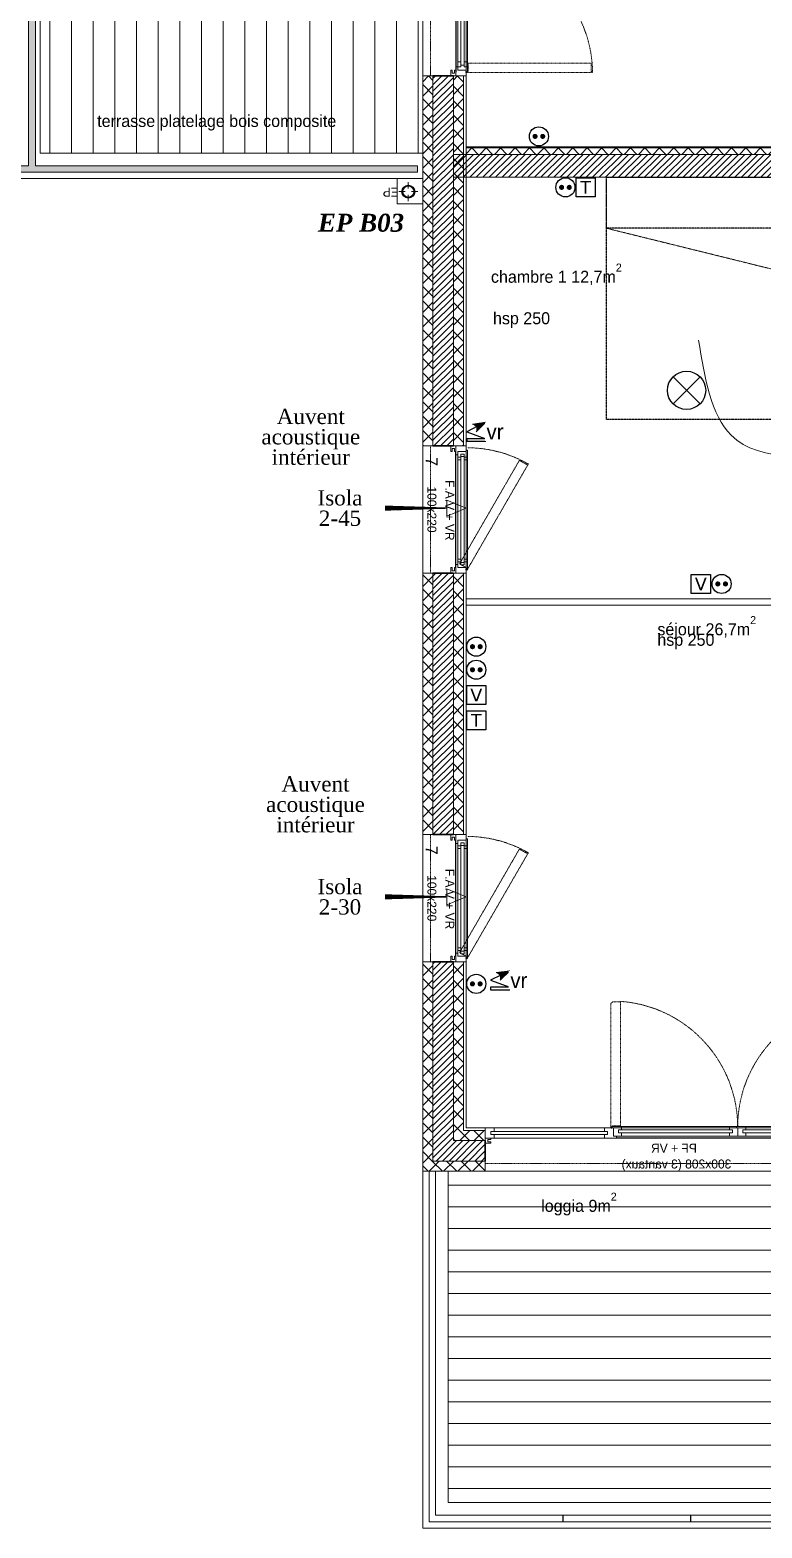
# Model space of a CAD drawing. Header units: centimetres. Extents: x 2191 to 12545, y -680 to 18662.
# Drawn here: x 7479 to 8053, y 7002 to 8177 of the extents above; entities that cross this region are included whole.
import ezdxf

# ---------------------------------------------------------------- set-up
doc = ezdxf.new("R2010")
doc.units = ezdxf.units.CM
for name, pattern in [('Style de ligne -11', [0.347222, 0.20828, -0.138942]), ('Style de ligne -12', [0.164042, 0.054681, -0.109361]), ('Style de ligne -13', [0.147638, 0.098425, -0.049213]), ('Style de ligne -14', [0.147638, 0.098425, -0.049213]), ('Style de ligne -17', [0.347222, 0.20828, -0.138942]), ('Style de ligne -18', [0.164042, 0.054681, -0.109361]), ('VW-01', [0.41656, 0.20828, -0.20828])]:
    doc.linetypes.add(name, pattern=pattern)
for name, color, linetype in [('B GÈnÈral_Hatch', 252, 'Continuous'), ('B Général', 252, 'Continuous'), ('C ANNOTATIONS-prestations', 252, 'Continuous'), ('C ANNOTATIONS-texte', 252, 'Continuous'), ('D SURFACES-shab', 252, 'Continuous'), ('Général', 252, 'Continuous'), ('prlm-EAU-EPEXT', 145, 'Continuous'), ('prlm-VMC', 93, 'Continuous')]:
    doc.layers.add(name, color=color, linetype=linetype)
doc.layers.add('prlm-ELEC-CFA', color=1, linetype='Continuous', lineweight=25)
doc.layers.add('prlm-ELEC-CFO', color=1, linetype='Continuous', lineweight=25)
doc.styles.add('Eurostile', font='Eurosti.TTF')
doc.styles.add('Eurostile (bold)', font='Eurostib.TTF')
doc.styles.add('prlm-eau-ep', font='timesbi.ttf', dxfattribs={"height": 18})
doc.styles.add('prlm-elec-cfo', font='comic.ttf', dxfattribs={"height": 12})
doc.styles.add('prlm-vmc', font='pala.ttf', dxfattribs={"height": 14})
doc.styles.get("Standard").update_dxf_attribs({"font": 'isocp.shx', "height": 15})
doc.styles.add('Times New Roman (bold italic)', font='timesbi.ttf')
pattern_1 = [(45, (-631.1073, 4809.0284), (2.4253472, -2.6458333), [])]
pattern_2 = [(315, (-631.107, 4809.0284), (5.656854, 5.656854), []), (45, (-631.107, 4809.0284), (5.656854, -5.656854), [])]

# ---------------------------------------------------------------- blocks, each defined once
blk = doc.blocks.new('PF 300.208 + VR (3 vantaux)')
at = {"layer": 'B Général', "color": 7, "linetype": 'Continuous', "lineweight": 13}
for p, q in [((-150, 7), (-150, 17)), ((150, 7), (150, 17))]:
    blk.add_line(p, q, dxfattribs=at)
at = {"layer": 'B Général', "color": 7, "linetype": 'Continuous', "lineweight": 35}
for p, q in [((-150, 7), (-150, -9)), ((150, 7), (150, -9))]:
    blk.add_line(p, q, dxfattribs=at)
at = {"layer": 'B Général'}
blk.add_line((-143, 9), (47, 9), dxfattribs=at)
at = {"layer": 'B Général', "color": 7, "linetype": 'Style de ligne -13', "lineweight": 5, "flags": 128}
for points in [[(-147.5, 117), (-146.5, 117), (-146.5, 116), (-140, 116), (-140, 18.5), (-146.5, 18.5), (-146.5, 17.5), (-147.5, 17.5)], [(51.5, 115), (50.5, 115), (50.5, 116), (44, 116), (44, 18.5), (50.5, 18.5), (50.5, 17.5), (51.5, 17.5)]]:
    blk.add_lwpolyline(points, close=True, dxfattribs=at)
at = {"layer": 'B Général', "lineweight": 5, "flags": 128}
for points in [[(-143, 10.5), (-143, 9), (-150, 9), (-150, 17), (-145.5, 17), (-145.5, 10.5)], [(-54.5, 18), (-139, 18), (-139, 15.5), (-54.5, 15.5)], [(-54.5, 13), (-139, 13), (-139, 10.5), (-54.5, 10.5)], [(-41.5, 18), (43, 18), (43, 15.5), (-41.5, 15.5)], [(-41.5, 13), (43, 13), (43, 10.5), (-41.5, 10.5)], [(56.5, 17), (56.5, 14.2), (54, 14.2), (54, 11.8), (56.5, 11.8), (56.5, 9), (47, 9), (47, 10.5), (49.5, 10.5), (49.5, 17)], [(145.5, 14.2), (54, 14.2), (54, 11.8), (145.5, 11.8)], [(143, 17), (56.5, 17), (56.5, 14.2), (143, 14.2)], [(145.5, 14.2), (143, 14.2), (143, 17), (150, 17), (150, 9), (143, 9), (143, 11.8), (145.5, 11.8)], [(-150, 9), (-150, 5), (-145.5, 5), (-145.5, 6), (-148, 6), (-148, 8), (-145.5, 8), (-145.5, 9)], [(143, 11.8), (56.5, 11.8), (56.5, 9), (143, 9)], [(150, 9), (150, 5), (145.5, 5), (145.5, 6), (148, 6), (148, 8), (145.5, 8), (145.5, 9)]]:
    blk.add_lwpolyline(points, close=True, dxfattribs=at)
at = {"layer": 'B Général', "color": 7, "linetype": 'Continuous', "lineweight": 5, "flags": 128}
for points in [[(-139, 15.5), (-141.5, 15.5), (-141.5, 13), (-139, 13), (-139, 10.5), (-145.5, 10.5), (-145.5, 17), (-146.5, 17), (-146.5, 18), (-139, 18)], [(-54.5, 15.5), (-52, 15.5), (-52, 13), (-54.5, 13), (-54.5, 10.5), (-48, 10.5), (-48, 17), (-47, 17), (-47, 18), (-54.5, 18)], [(-41.5, 15.5), (-44, 15.5), (-44, 13), (-41.5, 13), (-41.5, 10.5), (-48, 10.5), (-48, 17), (-47, 17), (-47, 18), (-41.5, 18)], [(43, 15.5), (45.5, 15.5), (45.5, 13), (43, 13), (43, 10.5), (49.5, 10.5), (49.5, 17), (50.5, 17), (50.5, 18), (43, 18)]]:
    blk.add_lwpolyline(points, close=True, dxfattribs=at)
at = {"layer": 'B Général', "color": 7, "linetype": 'Style de ligne -11', "lineweight": 5, "flags": 128}
blk.add_lwpolyline([(-150, 9), (150, 9), (150, -11), (-150, -11)], close=True, dxfattribs=at)
at = {"layer": 'B Général', "lineweight": 13, "flags": 128}
blk.add_lwpolyline([(150, -9), (150, -17), (-150, -17), (-150, -9)], dxfattribs=at)
at = {"layer": 'B Général'}
for centre in [(-147, 17.5), (51, 17.5)]:
    blk.add_circle(centre, 0.5, dxfattribs=at)
at = {"layer": 'B Général', "color": 7, "linetype": 'Style de ligne -12', "lineweight": 5}
for centre, start, end in [((-147, 17.5), 0.2938, 90.2879), ((51, 17.5), 94.0649, 179.7062)]:
    blk.add_arc(centre, 99, start, end, dxfattribs=at)
at = {"layer": 'B Général', "insert": (2, 4.6), "char_height": 7.06, "attachment_point": 2, "rotation": 360, "line_spacing_factor": 0.894142, "style": 'Eurostile'}
blk.add_mtext('PF + VR', dxfattribs=at)
at = {"layer": 'C ANNOTATIONS-prestations', "rotation": 360, "line_spacing_factor": 0.894142}
for s, insert, char_height, attachment_point, style in [('6', (-141.1, -4.8), 9.41, 1, 'Eurostile (bold)'), ('300x208 (3 vantaux) ', (0, -7.8), 7.059, 2, 'Eurostile')]:
    blk.add_mtext(s, dxfattribs=dict(at, insert=insert, char_height=char_height, attachment_point=attachment_point, style=style))
blk = doc.blocks.new('F 100x220 (all. vitrée fixe) + VR')
at = {"layer": 'B Général', "color": 7, "linetype": 'Continuous', "lineweight": 35}
for p, q in [((-50, 7), (-50, -9)), ((50, 7), (50, -9))]:
    blk.add_line(p, q, dxfattribs=at)
at = {"layer": 'B Général'}
blk.add_line((45, 9), (-45, 9), dxfattribs=at)
at = {"layer": 'B Général', "color": 7, "linetype": 'Style de ligne -14', "lineweight": 5, "flags": 128}
blk.add_lwpolyline([(-35.7, 65.8), (-36.2, 65), (-35.3, 64.5), (-38.6, 58.8), (42.6, 11.9), (45.9, 17.6), (46.8, 17.1), (47.2, 17.9)], close=True, dxfattribs=at)
at = {"layer": 'B Général', "lineweight": 5, "flags": 128}
for points in [[(-43, 10.5), (-43, 9), (-50, 9), (-50, 17), (-45.5, 17), (-45.5, 10.5)], [(-43.5, 15.5), (43.5, 15.5), (43.5, 13), (-43.5, 13)], [(-41, 18), (41, 18), (41, 15.5), (-41, 15.5)], [(-41, 13), (41, 13), (41, 10.5), (-41, 10.5)], [(43, 10.5), (43, 9), (50, 9), (50, 17), (45.5, 17), (45.5, 10.5)], [(-50, 9), (-50, 5), (-45.5, 5), (-45.5, 6), (-48, 6), (-48, 8), (-45.5, 8), (-45.5, 9)], [(50, 9), (50, 5), (45.5, 5), (45.5, 6), (48, 6), (48, 8), (45.5, 8), (45.5, 9)]]:
    blk.add_lwpolyline(points, close=True, dxfattribs=at)
at = {"layer": 'B Général', "color": 7, "linetype": 'Continuous', "lineweight": 5, "flags": 128}
for points in [[(-39, 15.5), (-41.5, 15.5), (-41.5, 13), (-39, 13), (-39, 10.5), (-45.5, 10.5), (-45.5, 17), (-46.5, 17), (-46.5, 18), (-39, 18)], [(39, 15.5), (41.5, 15.5), (41.5, 13), (39, 13), (39, 10.5), (45.5, 10.5), (45.5, 17), (46.5, 17), (46.5, 18), (39, 18)]]:
    blk.add_lwpolyline(points, close=True, dxfattribs=at)
at = {"layer": 'B Général', "color": 7, "linetype": 'Style de ligne -17', "lineweight": 5, "flags": 128}
blk.add_lwpolyline([(-50, 9), (50, 9), (50, -11), (-50, -11)], close=True, dxfattribs=at)
at = {"layer": 'B Général', "lineweight": 13, "flags": 128}
blk.add_lwpolyline([(-50, -9), (-50, -17), (50, -17), (50, -9)], dxfattribs=at)
at = {"layer": 'B Général'}
blk.add_circle((47, 17.5), 0.5, dxfattribs=at)
at = {"layer": 'B Général', "color": 7, "linetype": 'Style de ligne -18', "lineweight": 5}
blk.add_arc((49, 17.5), 97.5, 150.2938, 179.7062, dxfattribs=at)
at = {"layer": 'B Général', "color": 7, "insert": (-23.1, 7.7), "char_height": 7.06, "attachment_point": 1, "line_spacing_factor": 0.894142, "style": 'Eurostile'}
blk.add_mtext('F.A.V + VR', dxfattribs=at)
at = {"layer": 'C ANNOTATIONS-prestations', "insert": (-41.1, -5.2), "char_height": 9.41, "attachment_point": 1, "rotation": 360, "line_spacing_factor": 0.894142, "style": 'Eurostile (bold)'}
blk.add_mtext('7', dxfattribs=at)
at = {"layer": 'C ANNOTATIONS-prestations', "insert": (0, -6.3), "char_height": 7.06, "width": 100, "attachment_point": 2, "rotation": 360, "line_spacing_factor": 0.894142, "style": 'Eurostile'}
blk.add_mtext('100x220', dxfattribs=at)
blk = doc.blocks.new('PF 200.208 + VR')
at = {"layer": 'B Général', "color": 7, "linetype": 'Continuous', "lineweight": 13}
for p, q in [((-100, 7), (-100, 17)), ((100, 7), (100, 17))]:
    blk.add_line(p, q, dxfattribs=at)
at = {"layer": 'B Général', "color": 7, "linetype": 'Continuous', "lineweight": 35}
for p, q in [((-100, 7), (-100, -9)), ((100, 7), (100, -9))]:
    blk.add_line(p, q, dxfattribs=at)
at = {"layer": 'B Général'}
blk.add_line((-93, 9), (97, 9), dxfattribs=at)
at = {"layer": 'B Général', "color": 7, "linetype": 'Style de ligne -13', "lineweight": 5, "flags": 128}
for points in [[(-97.5, 116.1), (-96.5, 116.1), (-96.5, 115.1), (-90, 115.1), (-90, 18.5), (-96.5, 18.5), (-96.5, 17.5), (-97.5, 17.5)], [(97.5, 116.1), (96.5, 116.1), (96.5, 115.1), (90, 115.1), (90, 18.5), (96.5, 18.5), (96.5, 17.5), (97.5, 17.5)]]:
    blk.add_lwpolyline(points, close=True, dxfattribs=at)
at = {"layer": 'B Général', "lineweight": 5, "flags": 128}
for points in [[(-93, 10.5), (-93, 9), (-100, 9), (-100, 17), (-95.5, 17), (-95.5, 10.5)], [(-4.5, 18), (-89, 18), (-89, 15.5), (-4.5, 15.5)], [(-4.5, 13), (-89, 13), (-89, 10.5), (-4.5, 10.5)], [(6.5, 18), (93, 18), (93, 15.5), (6.5, 15.5)], [(6.5, 13), (93, 13), (93, 10.5), (6.5, 10.5)], [(93, 10.5), (93, 9), (100, 9), (100, 17), (95.5, 17), (95.5, 10.5)], [(-100, 9), (-100, 5), (-95.5, 5), (-95.5, 6), (-98, 6), (-98, 8), (-95.5, 8), (-95.5, 9)], [(100, 9), (100, 5), (95.5, 5), (95.5, 6), (98, 6), (98, 8), (95.5, 8), (95.5, 9)]]:
    blk.add_lwpolyline(points, close=True, dxfattribs=at)
at = {"layer": 'B Général', "color": 7, "linetype": 'Continuous', "lineweight": 5, "flags": 128}
for points in [[(-89, 15.5), (-91.5, 15.5), (-91.5, 13), (-89, 13), (-89, 10.5), (-95.5, 10.5), (-95.5, 17), (-96.5, 17), (-96.5, 18), (-89, 18)], [(-6.5, 15.5), (-4, 15.5), (-4, 13), (-6.5, 13), (-6.5, 10.5), (0, 10.5), (0, 17), (1, 17), (1, 18), (-6.5, 18)], [(6.5, 15.5), (4, 15.5), (4, 13), (6.5, 13), (6.5, 10.5), (0, 10.5), (0, 17), (1, 17), (1, 18), (6.5, 18)], [(89, 15.5), (91.5, 15.5), (91.5, 13), (89, 13), (89, 10.5), (95.5, 10.5), (95.5, 17), (96.5, 17), (96.5, 18), (89, 18)]]:
    blk.add_lwpolyline(points, close=True, dxfattribs=at)
at = {"layer": 'B Général', "color": 7, "linetype": 'Style de ligne -11', "lineweight": 5, "flags": 128}
blk.add_lwpolyline([(-100, 9), (100, 9), (100, -11), (-100, -11)], close=True, dxfattribs=at)
at = {"layer": 'B Général', "lineweight": 13, "flags": 128}
blk.add_lwpolyline([(100, -9), (100, -17), (-100, -17), (-100, -9)], dxfattribs=at)
at = {"layer": 'B Général'}
for centre in [(-97, 17.5), (97, 17.5)]:
    blk.add_circle(centre, 0.5, dxfattribs=at)
at = {"layer": 'B Général', "color": 7, "linetype": 'Style de ligne -12', "lineweight": 5}
for centre, start, end in [((-98.5, 17.8), 359.5523, 89.0018), ((98.5, 17.8), 90.9982, 180.4485)]:
    blk.add_arc(centre, 98.4, start, end, dxfattribs=at)
at = {"layer": 'B Général', "insert": (0, 3.2), "char_height": 7.06, "attachment_point": 2, "rotation": 360, "line_spacing_factor": 0.894142, "style": 'Eurostile'}
blk.add_mtext('PF + VR', dxfattribs=at)
at = {"layer": 'C ANNOTATIONS-prestations', "rotation": 360, "line_spacing_factor": 0.894142}
for s, insert, char_height, attachment_point, style in [('5', (-91.1, -4.8), 9.41, 1, 'Eurostile (bold)'), ('\\P200x208 (2 vantaux) ', (0, 3.2), 7.059, 2, 'Eurostile')]:
    blk.add_mtext(s, dxfattribs=dict(at, insert=insert, char_height=char_height, attachment_point=attachment_point, style=style))
blk = doc.blocks.new('EP')
at = {"layer": 'B GÈnÈral_Hatch', "linetype": 'Continuous', "lineweight": 0}
h = blk.add_hatch(color=7, dxfattribs=at)
edge = h.paths.add_edge_path()
edge.add_arc((0, 0), 5, 0, 180, ccw=False)
edge.add_arc((0, 0), 5, 180, 360, ccw=False)
edge = h.paths.add_edge_path()
edge.add_arc((0, 0), 4.33, 0, 180, ccw=False)
edge.add_arc((0, 0), 4.33, 180, 360, ccw=False)
at = {"layer": 'B Général', "color": 7, "linetype": 'Continuous', "lineweight": 5}
for p, q in [((-7.5, 0), (-2.5, 0)), ((0, 7.5), (0, 2.5)), ((7.5, 0), (2.5, 0)), ((0, -7.5), (0, -2.5))]:
    blk.add_line(p, q, dxfattribs=at)
at = {"layer": 'B Général', "color": 7, "linetype": 'Continuous', "lineweight": 5, "flags": 128}
for points in [[(-5, 0, -1), (5, 0, -1)], [(-4.3, 0, -1), (4.3, 0, -1)]]:
    blk.add_lwpolyline(points, format="xyb", close=True, dxfattribs=at)
at = {"layer": 'C ANNOTATIONS-prestations', "insert": (7.5, 4), "char_height": 7.06, "attachment_point": 1, "line_spacing_factor": 0.894142, "style": 'Eurostile'}
blk.add_mtext('EP', dxfattribs=at)
blk = doc.blocks.new('xi.epext')
at = {"layer": 'prlm-EAU-EPEXT', "color": 0, "linetype": 'ByBlock', "lineweight": -2}
blk.add_circle((0, 0), 5, dxfattribs=at)
blk = doc.blocks.new('Groupe-163-1')
at = {"layer": 'prlm-EAU-EPEXT'}
blk.add_blockref('xi.epext', (8407.2, 3241.1), dxfattribs=at)
at = {"layer": 'prlm-EAU-EPEXT', "insert": (8336.3, 3223.7), "char_height": 13.99, "width": 86.195, "attachment_point": 1, "line_spacing_factor": 1.004802, "style": 'Times New Roman (bold italic)'}
blk.add_mtext('EP B03', dxfattribs=at)
blk = doc.blocks.new('xi.EA')
at = {"layer": 'prlm-VMC', "color": 0, "linetype": 'ByBlock', "lineweight": 5, "flags": 128}
blk.add_lwpolyline([(-6.2, -15), (6.2, -15), (0, 0)], close=True, dxfattribs=at)
at = {"layer": 'prlm-VMC', "color": 0, "linetype": 'ByBlock', "lineweight": -2, "flags": 128}
blk.add_lwpolyline([(0, -15, 1, 4, 0), (0, -63.6, 1, 1, 0)], format="xyseb", dxfattribs=at)
at = {"layer": 'prlm-VMC', "color": 0, "linetype": 'ByBlock', "lineweight": 5}
blk.add_solid([(0, 0), (6.2, -15), (-6.2, -15), (0, 0)], dxfattribs=at)
blk = doc.blocks.new('xi.PTCE')
at = {"layer": 'prlm-ELEC-CFO', "color": 0}
for points in [[(-10.6, 10.6), (10.6, -10.6)], [(10.6, 10.6), (-10.6, -10.6)]]:
    blk.add_lwpolyline(points, dxfattribs=at)
at = {"layer": 'prlm-ELEC-CFO', "color": 0, "linetype": 'ByBlock'}
blk.add_circle((0, 0), 15, dxfattribs=at)
blk = doc.blocks.new('xi.PC')
at = {"color": 0, "lineweight": 5}
blk.add_wipeout([(-7.5, -7.5), (7.5, -7.5), (7.5, 7.5), (-7.5, 7.5)], dxfattribs=at).dxf.layer = 'prlm-ELEC-CFO'
at = {"layer": 'prlm-ELEC-CFO', "color": 0, "linetype": 'ByBlock', "lineweight": 5, "const_width": 2}
for points in [[(-4, 0, 1), (-2, 0, 1)], [(2, 0, 1), (4, 0, 1)]]:
    blk.add_lwpolyline(points, format="xyb", close=True, dxfattribs=at)
at = {"layer": 'prlm-ELEC-CFO', "color": 0, "linetype": 'ByBlock', "lineweight": -2}
blk.add_circle((0, 0), 7.5, dxfattribs=at)
blk = doc.blocks.new('xi.TV')
at = {"layer": 'prlm-ELEC-CFA', "color": 0, "linetype": 'ByBlock', "lineweight": -2, "flags": 128}
blk.add_lwpolyline([(-7.5, 7.5), (7.5, 7.5), (7.5, -7.5), (-7.5, -7.5)], close=True, dxfattribs=at)
at = {"layer": 'prlm-ELEC-CFA', "color": 0, "linetype": 'ByBlock', "insert": (0, 0), "char_height": 10, "width": 11.36, "attachment_point": 5}
blk.add_mtext('{\\fVerdana|b0|i0|c0|p34;V}', dxfattribs=at)
blk = doc.blocks.new('xi.TEL')
at = {"layer": 'prlm-ELEC-CFA', "color": 0, "linetype": 'ByBlock', "lineweight": -2, "flags": 128}
blk.add_lwpolyline([(-7.5, 7.5), (7.5, 7.5), (7.5, -7.5), (-7.5, -7.5)], close=True, dxfattribs=at)
at = {"layer": 'prlm-ELEC-CFA', "color": 0, "linetype": 'ByBlock', "insert": (0, 0), "char_height": 10, "width": 11.36, "attachment_point": 5}
blk.add_mtext('{\\fVerdana|b0|i0|c0|p34;T}', dxfattribs=at)
blk = doc.blocks.new('xi.VR')
at = {"layer": 'prlm-ELEC-CFO', "lineweight": 5}
blk.add_hatch(color=0, dxfattribs=at).paths.add_polyline_path([(-3, 6), (-0.1, 3.7), (0, 0), (7.5, 7.5)])
at = {"layer": 'prlm-ELEC-CFO', "color": 0}
for points in [[(1, 4.2), (-7.5, 0), (7.5, -5.5), (-7.5, -5.5), (-7.5, -7.5), (7.5, -7.5)], [(-3, 6), (7.5, 7.5), (0, 0)]]:
    blk.add_lwpolyline(points, dxfattribs=at)
blk = doc.blocks.new('Groupe-127-1')
at = {"layer": 'B Général', "color": 7, "linetype": 'VW-01', "lineweight": 5}
blk.add_line((70, -115), (-70, -80.4), dxfattribs=at)
at = {"layer": 'B Général', "linetype": 'VW-01', "flags": 128}
for points in [[(-70, 35), (70, 35), (70, -155), (-70, -155)], [(-70, -115), (70, -115), (70, -155), (-70, -155)]]:
    blk.add_lwpolyline(points, close=True, dxfattribs=at)

msp = doc.modelspace()

# ---------------------------------------------------------------- hatches: boundary and pattern name
at = {"layer": 'B GÈnÈral_Hatch', "linetype": 'Continuous', "lineweight": 0, "true_color": 0xaaaaaa}
msp.add_hatch(color=253, dxfattribs=at).paths.add_polyline_path([(7787.4, 8885), (7787.4, 8880), (7483.6, 8880), (7483.6, 8070.4), (7783.4, 8070.4), (7783.4, 8065.4), (6999.4, 8065.4), (6999.4, 8070.4), (7478.2, 8070.4), (7478.2, 9708.9), (7089.4, 9708.9), (7089.4, 9713.9), (7787.4, 9713.9), (7787.4, 9708.9), (7483.6, 9708.9), (7483.6, 8885)])
at = {"layer": 'B GÈnÈral_Hatch', "linetype": 'Continuous', "lineweight": 5, "true_color": 0x444444}
h = msp.add_hatch(dxfattribs=at)
h.set_pattern_fill('H_BARDAGE V 150', color=250, style=0, pattern_type=2)
h.set_pattern_definition([(90, (-631.107, 4809.028), (17, 0), [])])
h.paths.add_polyline_path([(7487.4, 8873.5), (7787.4, 8873.5), (7787.4, 8080.4), (7487.4, 8080.4)])
at = {"layer": 'B GÈnÈral_Hatch', "linetype": 'Continuous', "lineweight": 5, "true_color": 0x808080}
h = msp.add_hatch(dxfattribs=at)
h.set_pattern_fill('02_ISOLANT', color=8, angle=-90, style=0, pattern_type=2)
h.set_pattern_definition(pattern_2)
h.paths.add_polyline_path([(7795.4, 8141), (7787.4, 8141), (7787.4, 7850.7), (7795.4, 7850.7)])
at = {"layer": 'B GÈnÈral_Hatch', "linetype": 'Continuous', "lineweight": 5}
h = msp.add_hatch(dxfattribs=at)
h.set_pattern_fill('50_BETON', style=0, pattern_type=2)
h.set_pattern_definition(pattern_1)
h.paths.add_polyline_path([(7811.4, 8141), (7795.4, 8141), (7795.4, 7850.7), (7811.4, 7850.7)])
at = {"layer": 'B GÈnÈral_Hatch', "linetype": 'Continuous', "lineweight": 5, "true_color": 0x808080}
h = msp.add_hatch(dxfattribs=at)
h.set_pattern_fill('02_ISOLANT', color=8, angle=-90, style=0, pattern_type=2)
h.set_pattern_definition(pattern_2)
h.paths.add_polyline_path([(7819.4, 8141), (7811.4, 8141), (7811.4, 7850.7), (7819.4, 7850.7)])
at = {"layer": 'B GÈnÈral_Hatch', "linetype": 'Continuous', "lineweight": 5}
h = msp.add_hatch(dxfattribs=at)
h.set_pattern_fill('50_BETON', style=0, pattern_type=2)
h.set_pattern_definition(pattern_1)
h.paths.add_polyline_path([(8411.7, 8061.4), (8411.7, 8079.4), (7811.4, 8079.4), (7811.4, 8061.4)])
at = {"layer": 'B GÈnÈral_Hatch', "linetype": 'Continuous', "lineweight": 5, "true_color": 0x808080}
h = msp.add_hatch(dxfattribs=at)
h.set_pattern_fill('02_ISOLANT', color=8, style=0, pattern_type=2)
h.set_pattern_definition([(45, (-631.107, 4809.0284), (-5.656854, 5.656854), []), (135, (-631.107, 4809.0284), (5.656854, 5.656854), [])])
h.paths.add_polyline_path([(7821.4, 8084.4), (7821.4, 8079.4), (8345.7, 8079.4), (8345.7, 8084.4)])
h = msp.add_hatch(dxfattribs=at)
h.set_pattern_fill('02_ISOLANT', color=8, angle=-90, style=0, pattern_type=2)
h.set_pattern_definition(pattern_2)
h.paths.add_polyline_path([(7795.4, 7750.7), (7787.4, 7750.7), (7787.4, 7545.7), (7795.4, 7545.7)])
at = {"layer": 'B GÈnÈral_Hatch', "linetype": 'Continuous', "lineweight": 5}
h = msp.add_hatch(dxfattribs=at)
h.set_pattern_fill('50_BETON', style=0, pattern_type=2)
h.set_pattern_definition(pattern_1)
h.paths.add_polyline_path([(7811.4, 7750.7), (7795.4, 7750.7), (7795.4, 7545.7), (7811.4, 7545.7)])
at = {"layer": 'B GÈnÈral_Hatch', "linetype": 'Continuous', "lineweight": 5, "true_color": 0x808080}
h = msp.add_hatch(dxfattribs=at)
h.set_pattern_fill('02_ISOLANT', color=8, angle=-90, style=0, pattern_type=2)
h.set_pattern_definition(pattern_2)
h.paths.add_polyline_path([(7819.4, 7750.7), (7811.4, 7750.7), (7811.4, 7545.7), (7819.4, 7545.7)])
h = msp.add_hatch(dxfattribs=at)
h.set_pattern_fill('02_ISOLANT', color=8, angle=-90, style=0, pattern_type=2)
h.set_pattern_definition(pattern_2)
h.paths.add_polyline_path([(7795.4, 7445.7), (7787.4, 7445.7), (7787.4, 7281.5), (7795.4, 7289.5)])
at = {"layer": 'B GÈnÈral_Hatch', "linetype": 'Continuous', "lineweight": 5}
h = msp.add_hatch(dxfattribs=at)
h.set_pattern_fill('50_BETON', style=0, pattern_type=2)
h.set_pattern_definition(pattern_1)
h.paths.add_polyline_path([(7811.4, 7445.7), (7795.4, 7445.7), (7795.4, 7289.5), (7811.4, 7305.5)])
at = {"layer": 'B GÈnÈral_Hatch', "linetype": 'Continuous', "lineweight": 5, "true_color": 0x808080}
h = msp.add_hatch(dxfattribs=at)
h.set_pattern_fill('02_ISOLANT', color=8, angle=-90, style=0, pattern_type=2)
h.set_pattern_definition(pattern_2)
h.paths.add_polyline_path([(7819.4, 7445.7), (7811.4, 7445.7), (7811.4, 7305.5), (7819.4, 7313.5)])
h = msp.add_hatch(dxfattribs=at)
h.set_pattern_fill('02_ISOLANT', color=8, style=0, pattern_type=2)
h.set_pattern_definition([(45, (-631.107, 4809.0284), (-5.656854, 5.656854), []), (135, (-631.107, 4809.0284), (5.656854, 5.656854), [])])
h.paths.add_polyline_path([(7819.4, 7313.5), (7811.4, 7305.5), (7836.4, 7305.5), (7836.4, 7313.5)])
at = {"layer": 'B GÈnÈral_Hatch', "linetype": 'Continuous', "lineweight": 5}
h = msp.add_hatch(dxfattribs=at)
h.set_pattern_fill('50_BETON', style=0, pattern_type=2)
h.set_pattern_definition(pattern_1)
h.paths.add_polyline_path([(7811.4, 7305.5), (7795.4, 7289.5), (7836.4, 7289.5), (7836.4, 7305.5)])
at = {"layer": 'B GÈnÈral_Hatch', "linetype": 'Continuous', "lineweight": 5, "true_color": 0x808080}
h = msp.add_hatch(dxfattribs=at)
h.set_pattern_fill('02_ISOLANT', color=8, style=0, pattern_type=2)
h.set_pattern_definition([(45, (-631.107, 4809.0284), (-5.656854, 5.656854), []), (135, (-631.107, 4809.0284), (5.656854, 5.656854), [])])
h.paths.add_polyline_path([(7795.4, 7289.5), (7787.4, 7281.5), (7836.4, 7281.5), (7836.4, 7289.5)])
at = {"layer": 'B GÈnÈral_Hatch', "linetype": 'Continuous', "lineweight": 5, "true_color": 0x444444}
h = msp.add_hatch(dxfattribs=at)
h.set_pattern_fill('H_BARDAGE V 150', color=250, angle=90, style=0, pattern_type=2)
h.set_pattern_definition([(180, (7979.033, 7151.52), (1e-15, 17), [])])
h.paths.add_polyline_path([(8150.7, 7281.5), (7807.4, 7281.5), (7807.4, 7021.5), (8150.7, 7021.5)])

# ---------------------------------------------------------------- linework, layer by layer
at = {"layer": 'B Général', "color": 7, "linetype": 'Continuous', "lineweight": 5}
for p, q in [((7787.4, 8141), (7787.4, 7850.7)), ((7795.4, 8141), (7795.4, 7850.7)), ((7811.4, 8141), (7811.4, 7850.7)), ((7819.4, 8141), (7819.4, 7850.7)), ((7819.4, 8141), (7819.4, 7850.7)), ((7821.4, 8141), (7821.4, 7850.7)), ((7821.4, 8085.4), (8345.7, 8085.4)), ((7821.4, 8084.4), (8345.7, 8084.4)), ((7821.4, 8079.4), (8411.7, 8079.4)), ((7821.4, 8079.4), (8345.7, 8079.4)), ((7821.4, 8061.4), (8411.7, 8061.4)), ((7787.4, 7750.7), (7787.4, 7545.7)), ((7795.4, 7750.7), (7795.4, 7545.7)), ((7811.4, 7750.7), (7811.4, 7545.7)), ((7819.4, 7750.7), (7819.4, 7545.7)), ((7819.4, 7750.7), (7819.4, 7545.7)), ((7821.4, 7750.7), (7821.4, 7545.7)), ((7821.4, 7730.7), (8170.5, 7730.7)), ((7821.4, 7725.7), (8230.7, 7725.7)), ((7787.4, 7445.7), (7787.4, 7281.5)), ((7795.4, 7445.7), (7795.4, 7289.5)), ((7811.4, 7445.7), (7811.4, 7305.5)), ((7819.4, 7445.7), (7819.4, 7313.5)), ((7819.4, 7445.7), (7819.4, 7313.5)), ((7821.4, 7445.7), (7821.4, 7315.5)), ((7819.4, 7313.5), (7836.4, 7313.5)), ((7819.4, 7313.5), (7836.4, 7313.5)), ((7821.4, 7315.5), (7836.4, 7315.5)), ((7811.4, 7305.5), (7836.4, 7305.5)), ((7795.4, 7289.5), (7836.4, 7289.5)), ((7787.4, 7281.5), (7836.4, 7281.5))]:
    msp.add_line(p, q, dxfattribs=at)
at = {"layer": 'B Général', "color": 7, "linetype": 'Continuous', "lineweight": 13}
for p, q in [((7787.4, 8141), (7787.4, 7850.7)), ((7787.4, 8141), (7821.4, 8141)), ((7821.4, 8141), (7821.4, 8079.4)), ((7821.4, 8085.4), (8345.7, 8085.4)), ((7821.4, 8079.4), (8345.7, 8079.4)), ((7821.4, 8061.4), (7821.4, 7850.7)), ((7787.4, 7850.7), (7821.4, 7850.7)), ((7787.4, 7750.7), (7787.4, 7545.7)), ((7787.4, 7750.7), (7821.4, 7750.7)), ((7821.4, 7750.7), (7821.4, 7545.7)), ((7821.4, 7730.7), (8230.7, 7730.7)), ((7821.4, 7725.7), (8230.7, 7725.7)), ((7787.4, 7545.7), (7821.4, 7545.7)), ((7787.4, 7445.7), (7787.4, 7281.5)), ((7787.4, 7445.7), (7821.4, 7445.7)), ((7821.4, 7445.7), (7821.4, 7315.5)), ((7821.4, 7315.5), (7836.4, 7315.5)), ((7836.4, 7281.5), (7836.4, 7315.5)), ((7787.4, 7281.5), (7836.4, 7281.5))]:
    msp.add_line(p, q, dxfattribs=at)
at = {"layer": 'B Général', "color": 7, "linetype": 'Continuous', "lineweight": 18}
for p, q in [((7795.4, 8141), (7795.4, 7850.7)), ((7811.4, 8141), (7811.4, 7850.7)), ((7821.4, 8079.4), (7811.4, 8079.4)), ((7821.4, 8079.4), (8411.7, 8079.4)), ((7811.4, 8061.4), (7821.4, 8061.4)), ((7821.4, 8061.4), (8411.7, 8061.4)), ((7795.4, 7750.7), (7795.4, 7545.7)), ((7811.4, 7750.7), (7811.4, 7545.7)), ((7795.4, 7445.7), (7795.4, 7289.5)), ((7811.4, 7445.7), (7811.4, 7305.5)), ((7811.4, 7305.5), (7836.4, 7305.5)), ((7795.4, 7289.5), (7836.4, 7289.5))]:
    msp.add_line(p, q, dxfattribs=at)
at = {"layer": 'B Général'}
for p, q in [((7897.4, 7011.5), (7897.4, 7006.5)), ((7997.4, 7011.5), (7997.4, 7006.5))]:
    msp.add_line(p, q, dxfattribs=at)
at = {"layer": 'B Général', "color": 7, "linetype": 'Continuous', "lineweight": 5, "flags": 128}
for points in [[(7787.4, 8060.5), (6999.4, 8060.5), (6999.4, 8080.4), (7471.4, 8080.4), (7471.4, 9702.4), (7091.4, 9702.4), (7091.4, 9718.4), (7787.4, 9718.4), (7787.4, 9702.4), (7487.4, 9702.4), (7487.4, 8080.4), (7787.4, 8080.4)], [(7787.4, 8885), (7787.4, 8880), (7483.6, 8880), (7483.6, 8070.4), (7783.4, 8070.4), (7783.4, 8065.4), (6999.4, 8065.4), (6999.4, 8070.4), (7478.2, 8070.4), (7478.2, 9708.9), (7089.4, 9708.9), (7089.4, 9713.9), (7787.4, 9713.9), (7787.4, 9708.9), (7483.6, 9708.9), (7483.6, 8885)], [(7487.4, 8873.5), (7787.4, 8873.5), (7787.4, 8080.4), (7487.4, 8080.4)], [(7767.4, 8060.5), (7787.4, 8060.5), (7787.4, 8040.5), (7767.4, 8040.5)], [(8150.7, 7281.5), (7787.4, 7281.5), (7787.4, 7001.5), (8137.2, 7001.5), (8137.2, 7025.5), (8150.7, 7025.5)], [(7792.4, 7006.5), (8097.4, 7006.5), (8097.4, 7011.5), (7797.4, 7011.5), (7797.4, 7281.5), (7792.4, 7281.5)], [(8150.7, 7281.5), (7807.4, 7281.5), (7807.4, 7021.5), (8150.7, 7021.5)]]:
    msp.add_lwpolyline(points, close=True, dxfattribs=at)
at = {"layer": 'D SURFACES-shab', "color": 1, "lineweight": 18, "true_color": 0xff0000, "flags": 128}
msp.add_lwpolyline([(8186.7, 8558.5), (7821.4, 8558.5), (7821.4, 8085.4), (8345.7, 8085.4), (8345.7, 8145.4), (8405.7, 8145.4), (8405.7, 8328.9), (8344.7, 8328.9), (8344.7, 8358.9), (8186.7, 8358.9)], close=True, dxfattribs=at)
at = {"layer": 'D SURFACES-shab', "lineweight": 18, "flags": 128}
for points in [[(7821.4, 8061.4), (7821.4, 7730.7), (8170.5, 7730.7), (8170.5, 7931.4), (8261, 7931.4), (8261, 8061.4)], [(8328.7, 7354.2), (8328.7, 7725.7), (7821.4, 7725.7), (7821.4, 7315.5), (8184.7, 7315.5), (8184.7, 7035.5), (8400.7, 7035.5), (8400.7, 7284.2), (8335.7, 7284.2), (8335.7, 7349.2), (8274.7, 7349.2), (8274.7, 7354.2)]]:
    msp.add_lwpolyline(points, close=True, dxfattribs=at)
at = {"layer": 'prlm-ELEC-CFO', "lineweight": 13}
msp.add_spline([(8141, 7847.1), (8029.2, 7859), (8003.7, 7933.6)], degree=3, dxfattribs=at)

# ---------------------------------------------------------------- block references
at = {"layer": 'B Général', "color": 7}
for name, p, rotation in [('PF 200.208 + VR', (7804.4, 8241), 270), ('EP', (7776.1, 8050.2), 180), ('F 100x220 (all. vitrée fixe) + VR', (7804.4, 7800.7), 270), ('F 100x220 (all. vitrée fixe) + VR', (7804.4, 7495.7), 270)]:
    msp.add_blockref(name, p, dxfattribs=dict(at, rotation=rotation))
at = {"layer": 'B Général', "rotation": 180}
msp.add_blockref('Groupe-127-1', (8001.6, 7906.4), dxfattribs=at)
at = {"layer": 'B Général', "color": 7, "xscale": -1}
msp.add_blockref('PF 300.208 + VR (3 vantaux)', (7986.4, 7298.5), dxfattribs=at)
at = {"layer": 'Général', "color": 7}
msp.add_blockref('Groupe-163-1', (-631.1, 4809), dxfattribs=at)
at = {"layer": 'prlm-EAU-EPEXT'}
msp.add_blockref('xi.epext', (7776.2, 8050.2), dxfattribs=at)
at = {"layer": 'prlm-ELEC-CFA'}
msp.add_blockref('xi.TEL', (7829.4, 7635.3), dxfattribs=at)
at = {"layer": 'prlm-ELEC-CFO'}
for name, p in [('xi.PTCE', (7994.3, 7894.2)), ('xi.VR', (7829.4, 7861.8))]:
    msp.add_blockref(name, p, dxfattribs=at)
at = {"layer": 'prlm-VMC'}
for p, rotation in [((7821.4, 7801.8), 269.9999999999986), ((7821.4, 7496.8), 270)]:
    msp.add_blockref('xi.EA', p, dxfattribs=dict(at, rotation=rotation))

# ---------------------------------------------------------------- texts
at = {"layer": 'C ANNOTATIONS-prestations', "attachment_point": 1, "line_spacing_factor": 0.894142, "style": 'Eurostile'}
for s, insert, char_height, width in [('terrasse platelage bois composite', (7532.1, 8110.3), 9.412, 217.612), ('hsp 250', (7842.5, 7955.5), 9.41, 106.094), ('hsp 250', (7971.4, 7703.2), 9.41, 106.094)]:
    msp.add_mtext(s, dxfattribs=dict(at, insert=insert, char_height=char_height, width=width))
at = {"layer": 'C ANNOTATIONS-texte', "char_height": 9.412, "attachment_point": 1, "line_spacing_factor": 0.894142, "style": 'Eurostile'}
for s, insert, width in [('chambre 1 12,7m{\\H0.6667x;\\S2^ ;}', (7840.9, 7993.7), 127.732), ('séjour 26,7m{\\H0.6667x;\\S2^ ;}', (7971.4, 7717.1), 115.033)]:
    msp.add_mtext(s, dxfattribs=dict(at, insert=insert, width=width))
at = {"layer": 'D SURFACES-shab', "color": 7, "insert": (7880.3, 7264.7), "char_height": 9.412, "width": 264, "attachment_point": 1, "line_spacing_factor": 0.894142, "style": 'Eurostile'}
msp.add_mtext('loggia 9m{\\H0.6667x;\\S2^ ;}', dxfattribs=at)
at = {"layer": 'prlm-EAU-EPEXT', "insert": (7705.2, 8032.8), "char_height": 14, "width": 86.195, "attachment_point": 1, "style": 'prlm-eau-ep'}
msp.add_mtext('EP B03', dxfattribs=at)

# ---------------------------------------------------------------- next in the draw order: block references
at = {"layer": 'prlm-ELEC-CFO'}
for p in [(7878.5, 8093.5), (7899.3, 8053.5), (8021.8, 7742.3), (7829.4, 7693.1), (7829.4, 7428.5)]:
    msp.add_blockref('xi.PC', p, dxfattribs=at)

# ---------------------------------------------------------------- next in the draw order: texts
at = {"layer": 'prlm-ELEC-CFO', "lineweight": 20, "insert": (7844.1, 7861.8), "char_height": 12, "attachment_point": 5, "line_spacing_factor": 0.8, "style": 'prlm-elec-cfo', "bg_fill": 3, "box_fill_scale": 1.1, "bg_fill_color": 256, "bg_fill_transparency": 0}
msp.add_mtext('vr', dxfattribs=at)
at = {"layer": 'prlm-VMC', "char_height": 12, "width": 20.51, "attachment_point": 5, "line_spacing_factor": 0.8, "style": 'prlm-vmc', "bg_fill": 2}
for insert in [(7699.6, 7857.7), (7703.3, 7569.3)]:
    msp.add_mtext('Auvent acoustique intérieur', dxfattribs=dict(at, insert=insert))
at = {"layer": 'prlm-VMC', "char_height": 12, "width": 20.51, "attachment_point": 5, "line_spacing_factor": 0.8, "style": 'prlm-vmc', "bg_fill": 3, "box_fill_scale": 1.1, "bg_fill_color": 256, "bg_fill_transparency": 0}
for s, insert in [('Isola\\P2-45', (7722.5, 7801.8)), ('Isola\\P2-30', (7722.5, 7496.8))]:
    msp.add_mtext(s, dxfattribs=dict(at, insert=insert))

# ---------------------------------------------------------------- next in the draw order: block references
at = {"layer": 'prlm-ELEC-CFA'}
for name, p in [('xi.TEL', (7915.1, 8053.5)), ('xi.TV', (8005.5, 7742.3))]:
    msp.add_blockref(name, p, dxfattribs=at)
at = {"layer": 'prlm-ELEC-CFO'}
for name, p in [('xi.PC', (7829.4, 7675)), ('xi.VR', (7848.1, 7431.3))]:
    msp.add_blockref(name, p, dxfattribs=at)

# ---------------------------------------------------------------- next in the draw order: block references
at = {"layer": 'prlm-ELEC-CFA'}
msp.add_blockref('xi.TV', (7829.4, 7655.1), dxfattribs=at)

# ---------------------------------------------------------------- next in the draw order: texts
at = {"layer": 'prlm-ELEC-CFO', "lineweight": 20, "insert": (7862.8, 7431.3), "char_height": 12, "attachment_point": 5, "line_spacing_factor": 0.8, "style": 'prlm-elec-cfo', "bg_fill": 3, "box_fill_scale": 1.1, "bg_fill_color": 256, "bg_fill_transparency": 0}
msp.add_mtext('vr', dxfattribs=at)

doc.saveas('drawing.dxf')
